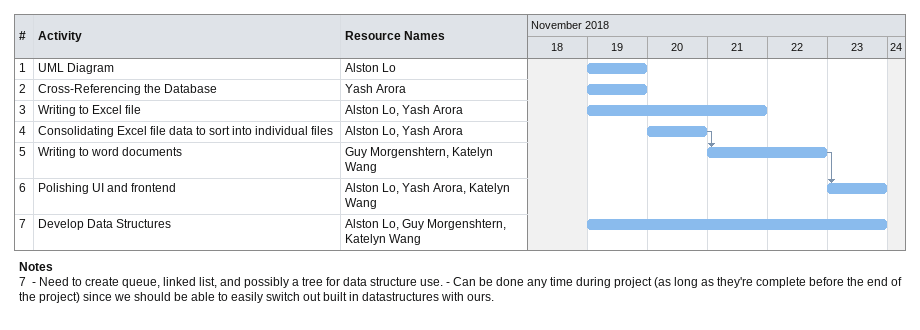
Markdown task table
| ID | Task | Start | Finish | Predecessors | Resources |
|---|---|---|---|---|---|
| 1 | UML Diagram | 2018-11-19 | 2018-11-19 |  | Alston Lo |
| 2 | Cross-Referencing the Database | 2018-11-19 | 2018-11-19 |  | Yash Arora |
| 3 | Writing to Excel file | 2018-11-19 | 2018-11-21 |  | Alston Lo, Yash Arora |
| 4 | Consolidating Excel file data to sort into individual files | 2018-11-20 | 2018-11-20 |  | Alston Lo, Yash Arora |
| 5 | Writing to word documents | 2018-11-21 | 2018-11-22 | 4 | Guy Morgenshtern, Katelyn Wang |
| 6 | Polishing UI and frontend | 2018-11-23 | 2018-11-23 | 5 | Alston Lo, Yash Arora, Katelyn Wang |
| 7 | Develop Data Structures | 2018-11-19 | 2018-11-23 |  | Alston Lo, Guy Morgenshtern, Katelyn Wang |

Notes
- 7: - Need to create queue, linked list, and possibly a tree for data structure use. - Can be done any time during project (as long as they're complete before the end of the project) since we should be able to easily switch out built in datastructures with ours.
